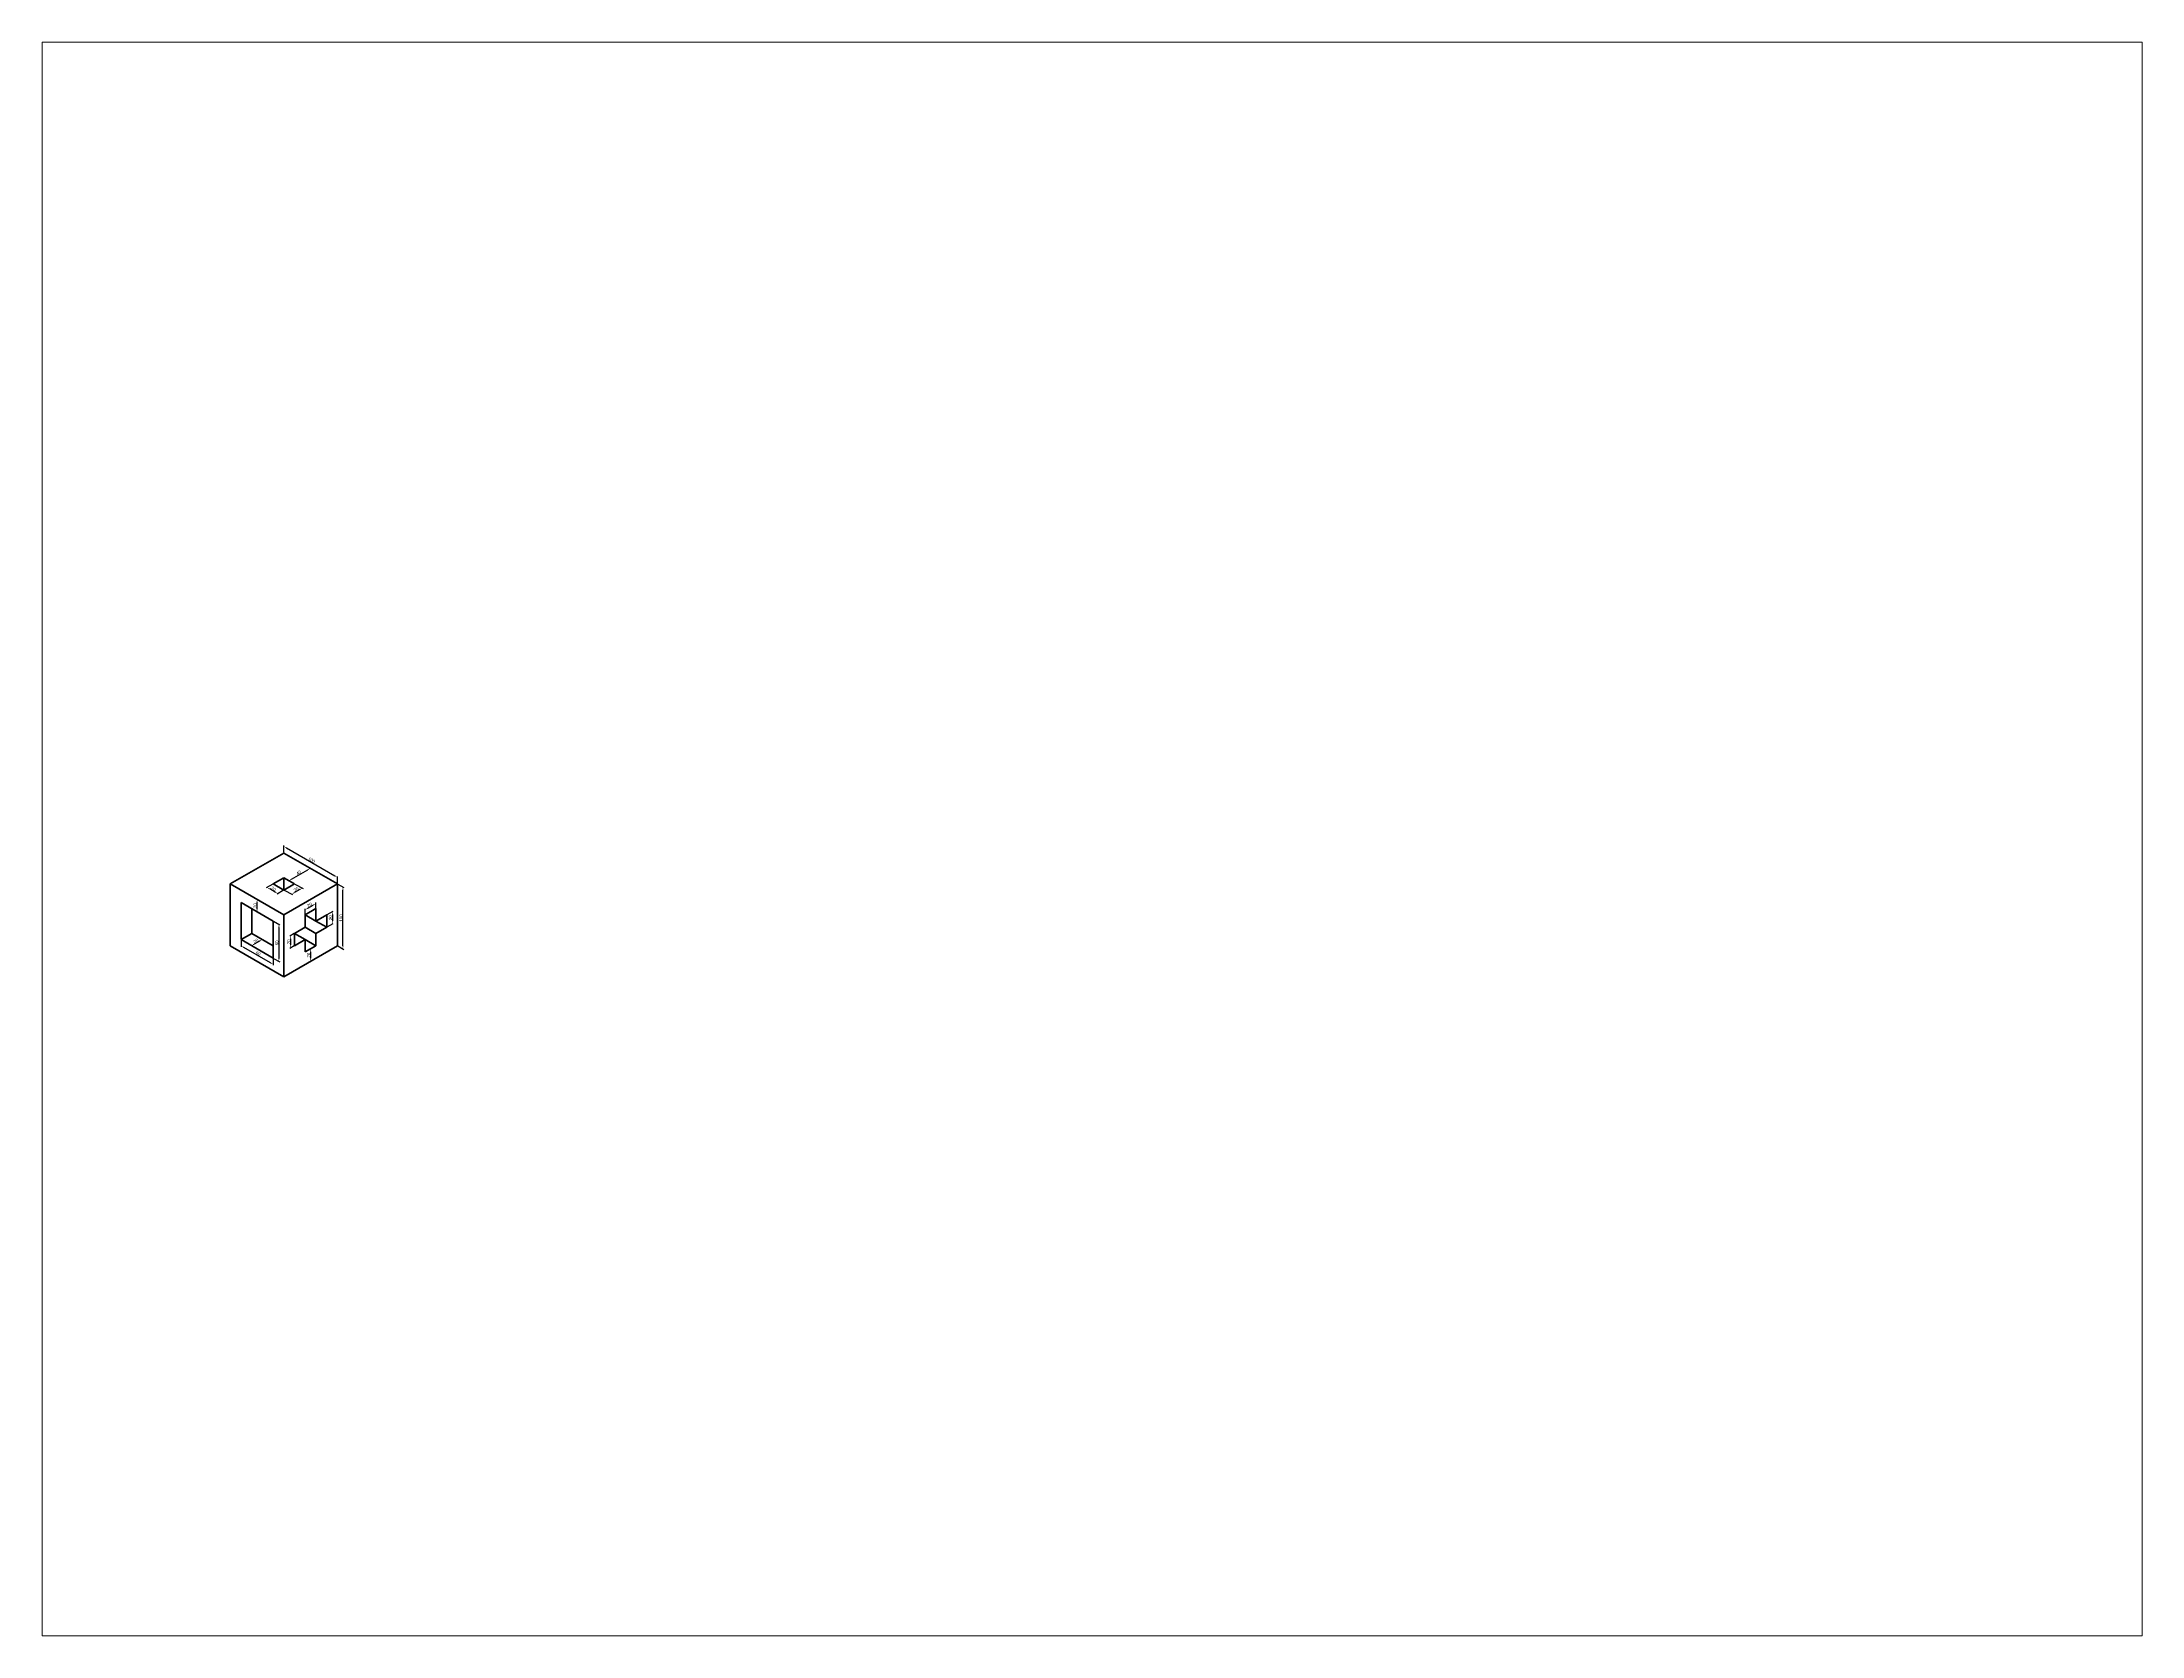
# Paper-space layout 'Layout2' of a CAD drawing. Header units: millimetres. Extents: x 26 to 231, y 20 to 176.
# The model-space entities are those that its viewports show. They can reach past a viewport. Long polylines and large blocks are cut down to what shows.
import ezdxf

# ---------------------------------------------------------------- set-up
doc = ezdxf.new("R2010")
doc.units = ezdxf.units.MM
doc.layers.add('Dimensions', color=94, linetype='Continuous')
doc.layers.add('Figura', color=7, linetype='Continuous', lineweight=100)
doc.styles.get("Standard").update_dxf_attribs({"font": 'arial.ttf'})
doc.dimstyles.new('ISO-25', dxfattribs={"dimtxt": 2.5, "dimasz": 2.5, "dimexe": 1.25, "dimexo": 0.625, "dimtad": 1, "dimtxsty": 'Standard', "dimcen": 2.5, "dimadec": 0, "dimazin": 0, "dimtfac": 1, "dimtmove": 0, "dimatfit": 3, "dimfxl": 1, "dimarcsym": 0})

# ---------------------------------------------------------------- blocks, each defined once
blk = doc.blocks.new('*D11')
at = {"layer": 'Defpoints', "color": 0, "transparency": 16777216}
for p in [(381.1, 348.7), (467.7, 309.5), (467.7, 298.7)]:
    blk.add_point(p, dxfattribs=at)
at = {"layer": 'Dimensions', "color": 0, "lineweight": -2, "transparency": 16777216}
for p, q in [((381.1, 349.5), (381.1, 360.9)), ((385.4, 357), (463.4, 312)), ((467.7, 299.5), (467.7, 310.9))]:
    blk.add_line(p, q, dxfattribs=at)
at = {"layer": 'Dimensions', "color": 0, "transparency": 16777216}
for points in [[(385.8, 357.7), (385, 356.3), (381.1, 359.5)], [(463.8, 312.7), (462.9, 311.3), (467.7, 309.5)]]:
    blk.add_solid(points, dxfattribs=at)
at = {"layer": 'Dimensions', "color": 0, "transparency": 16777216, "insert": (426, 337.3), "char_height": 5, "attachment_point": 5, "rotation": 330}
blk.add_mtext('100', dxfattribs=at)
blk = doc.blocks.new('*D12')
at = {"layer": 'Defpoints', "color": 0, "transparency": 16777216}
for p in [(467.7, 298.7), (476.6, 293.6), (467.7, 198.7)]:
    blk.add_point(p, dxfattribs=at)
at = {"layer": 'Dimensions', "color": 0, "lineweight": -2, "transparency": 16777216}
for p, q in [((468.3, 298.4), (477.9, 292.8)), ((476.6, 198.6), (476.6, 288.6)), ((468.3, 198.4), (477.9, 192.8))]:
    blk.add_line(p, q, dxfattribs=at)
at = {"layer": 'Dimensions', "color": 0, "transparency": 16777216}
for points in [[(475.8, 288.6), (477.5, 288.6), (476.6, 293.6)], [(475.8, 198.6), (477.5, 198.6), (476.6, 193.6)]]:
    blk.add_solid(points, dxfattribs=at)
at = {"layer": 'Dimensions', "color": 0, "transparency": 16777216, "insert": (473.5, 243.6), "char_height": 5, "attachment_point": 5, "rotation": 90}
blk.add_mtext('100', dxfattribs=at)
blk = doc.blocks.new('*D13')
at = {"layer": 'Defpoints', "color": 0, "transparency": 16777216}
for p in [(415.7, 248.7), (433, 267), (433, 258.7)]:
    blk.add_point(p, dxfattribs=at)
at = {"layer": 'Dimensions', "color": 0, "lineweight": -2, "transparency": 16777216}
for p, q in [((415.7, 249.5), (415.7, 258.5)), ((420.1, 259.5), (428.7, 264.5)), ((433, 259.5), (433, 268.5))]:
    blk.add_line(p, q, dxfattribs=at)
at = {"layer": 'Dimensions', "color": 0, "transparency": 16777216}
for points in [[(419.6, 260.2), (420.5, 258.8), (415.7, 257)], [(428.3, 265.2), (429.1, 263.8), (433, 267)]]:
    blk.add_solid(points, dxfattribs=at)
at = {"layer": 'Dimensions', "color": 0, "transparency": 16777216, "insert": (422.8, 264.8), "char_height": 5, "attachment_point": 5, "rotation": 30}
blk.add_mtext('20', dxfattribs=at)
blk = doc.blocks.new('*D14')
at = {"layer": 'Defpoints', "color": 0, "transparency": 16777216}
for p in [(450.4, 248.7), (450.4, 228.7), (459.6, 234.1)]:
    blk.add_point(p, dxfattribs=at)
at = {"layer": 'Dimensions', "color": 0, "lineweight": -2, "transparency": 16777216}
for p, q in [((451, 249.1), (460.8, 254.8)), ((459.6, 249.1), (459.6, 239.1)), ((451, 229.1), (460.8, 234.8))]:
    blk.add_line(p, q, dxfattribs=at)
at = {"layer": 'Dimensions', "color": 0, "transparency": 16777216}
for points in [[(458.7, 249.1), (460.4, 249.1), (459.6, 254.1)], [(458.7, 239.1), (460.4, 239.1), (459.6, 234.1)]]:
    blk.add_solid(points, dxfattribs=at)
at = {"layer": 'Dimensions', "color": 0, "transparency": 16777216, "insert": (456.4, 244.1), "char_height": 5, "attachment_point": 5, "rotation": 90}
blk.add_mtext('20', dxfattribs=at)
blk = doc.blocks.new('*D16')
at = {"layer": 'Defpoints', "color": 0, "transparency": 16777216}
for p in [(392.1, 215.1), (398.4, 218.7), (398.4, 198.7)]:
    blk.add_point(p, dxfattribs=at)
at = {"layer": 'Dimensions', "color": 0, "lineweight": -2, "transparency": 16777216}
for p, q in [((397.8, 218.4), (390.8, 214.4)), ((392.1, 200.1), (392.1, 210.1)), ((397.8, 198.4), (390.8, 194.4))]:
    blk.add_line(p, q, dxfattribs=at)
at = {"layer": 'Dimensions', "color": 0, "transparency": 16777216}
for points in [[(391.3, 210.1), (392.9, 210.1), (392.1, 215.1)], [(391.3, 200.1), (392.9, 200.1), (392.1, 195.1)]]:
    blk.add_solid(points, dxfattribs=at)
at = {"layer": 'Dimensions', "color": 0, "transparency": 16777216, "insert": (388.9, 205.1), "char_height": 5, "attachment_point": 5, "rotation": 90}
blk.add_mtext('20', dxfattribs=at)
blk = doc.blocks.new('*D17')
at = {"layer": 'Defpoints', "color": 0, "transparency": 16777216}
for p in [(381.1, 288.7), (393.9, 282.2), (398.4, 298.7)]:
    blk.add_point(p, dxfattribs=at)
at = {"layer": 'Dimensions', "color": 0, "lineweight": -2, "transparency": 16777216}
for p, q in [((381.7, 288.4), (395.2, 281.5)), ((406.8, 289.7), (398.2, 284.7)), ((399.1, 298.4), (412.5, 291.5))]:
    blk.add_line(p, q, dxfattribs=at)
at = {"layer": 'Dimensions', "color": 0, "transparency": 16777216}
for points in [[(397.8, 285.4), (398.6, 284), (393.9, 282.2)], [(406.4, 290.4), (407.3, 289), (411.2, 292.2)]]:
    blk.add_solid(points, dxfattribs=at)
at = {"layer": 'Dimensions', "color": 0, "transparency": 16777216, "insert": (400.9, 290), "char_height": 5, "attachment_point": 5, "rotation": 30}
blk.add_mtext('20', dxfattribs=at)
blk = doc.blocks.new('*D18')
at = {"layer": 'Defpoints', "color": 0, "transparency": 16777216}
for p in [(353.9, 293.1), (363.8, 298.7), (381.1, 288.7)]:
    blk.add_point(p, dxfattribs=at)
at = {"layer": 'Dimensions', "color": 0, "lineweight": -2, "transparency": 16777216}
for p, q in [((363.1, 298.4), (352.7, 292.3)), ((366.9, 285.6), (358.3, 290.6)), ((380.5, 288.4), (370, 282.3))]:
    blk.add_line(p, q, dxfattribs=at)
at = {"layer": 'Dimensions', "color": 0, "transparency": 16777216}
for points in [[(358.7, 291.3), (357.9, 289.8), (353.9, 293.1)], [(367.3, 286.3), (366.5, 284.8), (371.3, 283.1)]]:
    blk.add_solid(points, dxfattribs=at)
at = {"layer": 'Dimensions', "color": 0, "transparency": 16777216, "insert": (364.2, 290.8), "char_height": 5, "attachment_point": 5, "rotation": 330}
blk.add_mtext('20', dxfattribs=at)
blk = doc.blocks.new('*D19')
at = {"layer": 'Defpoints', "color": 0, "transparency": 16777216}
for p in [(363.8, 238.7), (363.8, 178.7), (373, 173.4)]:
    blk.add_point(p, dxfattribs=at)
at = {"layer": 'Dimensions', "color": 0, "lineweight": -2, "transparency": 16777216}
for p, q in [((364.4, 238.4), (374.3, 232.7)), ((373, 228.4), (373, 178.4)), ((364.4, 178.4), (374.3, 172.7))]:
    blk.add_line(p, q, dxfattribs=at)
at = {"layer": 'Dimensions', "color": 0, "transparency": 16777216}
for points in [[(372.2, 228.4), (373.9, 228.4), (373, 233.4)], [(372.2, 178.4), (373.9, 178.4), (373, 173.4)]]:
    blk.add_solid(points, dxfattribs=at)
at = {"layer": 'Dimensions', "color": 0, "transparency": 16777216, "insert": (369.9, 203.4), "char_height": 5, "attachment_point": 5, "rotation": 90}
blk.add_mtext('60', dxfattribs=at)
blk = doc.blocks.new('*D20')
at = {"layer": 'Defpoints', "color": 0, "transparency": 16777216}
for p in [(311.8, 208.7), (311.8, 198.6), (363.8, 178.7)]:
    blk.add_point(p, dxfattribs=at)
at = {"layer": 'Dimensions', "color": 0, "lineweight": -2, "transparency": 16777216}
for p, q in [((311.8, 208), (311.8, 197.2)), ((359.4, 171.1), (316.1, 196.1)), ((363.8, 178), (363.8, 167.2))]:
    blk.add_line(p, q, dxfattribs=at)
at = {"layer": 'Dimensions', "color": 0, "transparency": 16777216}
for points in [[(316.5, 196.9), (315.7, 195.4), (311.8, 198.6)], [(359.9, 171.9), (359, 170.4), (363.8, 168.6)]]:
    blk.add_solid(points, dxfattribs=at)
at = {"layer": 'Dimensions', "color": 0, "transparency": 16777216, "insert": (339.4, 186.4), "char_height": 5, "attachment_point": 5, "rotation": 330}
blk.add_mtext('60', dxfattribs=at)
blk = doc.blocks.new('*D22')
at = {"layer": 'Defpoints', "color": 0, "transparency": 16777216}
for p in [(337.8, 273.7), (337.8, 273.7), (337.8, 253.7)]:
    blk.add_point(p, dxfattribs=at)
at = {"layer": 'Dimensions', "color": 0, "lineweight": -2, "transparency": 16777216}
for p, q in [((337.2, 274.1), (336.5, 274.5)), ((337.2, 254.1), (336.5, 254.5)), ((337.8, 258.7), (337.8, 268.7))]:
    blk.add_line(p, q, dxfattribs=at)
at = {"layer": 'Dimensions', "color": 0, "transparency": 16777216}
for points in [[(336.9, 268.7), (338.6, 268.7), (337.8, 273.7)], [(336.9, 258.7), (338.6, 258.7), (337.8, 253.7)]]:
    blk.add_solid(points, dxfattribs=at)
at = {"layer": 'Dimensions', "color": 0, "transparency": 16777216, "insert": (334.6, 263.7), "char_height": 5, "attachment_point": 5, "rotation": 90}
blk.add_mtext('20', dxfattribs=at)
blk = doc.blocks.new('*D23')
at = {"layer": 'Defpoints', "color": 0, "transparency": 16777216}
for p in [(424.4, 193.7), (424.4, 173.7), (424.4, 173.7)]:
    blk.add_point(p, dxfattribs=at)
at = {"layer": 'Dimensions', "color": 0, "lineweight": -2, "transparency": 16777216}
for p, q in [((423.8, 193.4), (423.1, 193)), ((423.8, 173.4), (423.1, 173)), ((424.4, 188.7), (424.4, 178.7))]:
    blk.add_line(p, q, dxfattribs=at)
at = {"layer": 'Dimensions', "color": 0, "transparency": 16777216}
for points in [[(423.6, 188.7), (425.2, 188.7), (424.4, 193.7)], [(423.6, 178.7), (425.2, 178.7), (424.4, 173.7)]]:
    blk.add_solid(points, dxfattribs=at)
at = {"layer": 'Dimensions', "color": 0, "transparency": 16777216, "insert": (421.2, 183.7), "char_height": 5, "attachment_point": 5, "rotation": 90}
blk.add_mtext('20', dxfattribs=at)
blk = doc.blocks.new('*D24')
at = {"layer": 'Defpoints', "color": 0, "transparency": 16777216}
for p in [(423.9, 324), (424.4, 323.7), (389.7, 303.7), (311.8, 208.7), (329.1, 218.7), (328.9, 198.9)]:
    blk.add_point(p, dxfattribs=at)
at = {"layer": 'Dimensions', "color": 0, "lineweight": -2, "transparency": 16777216}
for p, q in [((393.6, 306.5), (419.6, 321.5)), ((423.8, 324.1), (422.6, 324.8)), ((389.1, 304.1), (388, 304.8)), ((312.4, 208.4), (330.1, 198.1)), ((329.7, 218.4), (347.5, 208.1)), ((341.9, 206.4), (333.2, 201.4))]:
    blk.add_line(p, q, dxfattribs=at)
at = {"layer": 'Dimensions', "color": 0, "transparency": 16777216}
for points in [[(393.2, 307.3), (394, 305.8), (389.2, 304)], [(419.1, 322.3), (420, 320.8), (423.9, 324)], [(341.5, 207.1), (342.3, 205.6), (346.2, 208.9)], [(332.8, 202.1), (333.6, 200.6), (328.9, 198.9)]]:
    blk.add_solid(points, dxfattribs=at)
at = {"layer": 'Dimensions', "color": 0, "transparency": 16777216, "char_height": 5, "attachment_point": 5, "rotation": 30}
for s, insert in [('40', (405, 316.8)), ('20', (336, 206.6))]:
    blk.add_mtext(s, dxfattribs=dict(at, insert=insert))

msp = doc.modelspace()

# ---------------------------------------------------------------- linework, layer by layer
at = {"layer": 'Figura'}
for p, q in [((294.482, 298.74), (381.084, 348.74)), ((381.084, 348.74), (467.687, 298.74)), ((363.764, 298.74), (381.084, 308.74)), ((381.084, 308.74), (398.405, 298.74)), ((381.084, 308.74), (381.084, 288.74)), ((294.482, 198.74), (294.482, 298.74)), ((294.482, 298.74), (381.084, 248.74)), ((381.084, 288.74), (363.764, 298.74)), ((467.687, 298.74), (381.084, 248.74)), ((398.405, 298.74), (381.084, 288.74)), ((467.687, 198.74), (467.687, 298.74)), ((311.802, 268.74), (363.764, 238.74)), ((311.802, 208.74), (311.802, 268.74)), ((329.123, 218.74), (329.123, 258.74)), ((363.764, 238.74), (363.764, 178.74)), ((381.084, 248.74), (381.084, 148.74)), ((415.725, 248.74), (433.046, 258.74)), ((415.725, 238.74), (415.725, 248.74)), ((433.046, 238.74), (415.725, 248.74)), ((415.725, 238.74), (415.725, 228.74)), ((433.046, 258.74), (433.046, 248.74)), ((433.046, 248.74), (433.046, 238.74)), ((433.046, 238.74), (450.366, 248.74)), ((450.366, 228.74), (433.046, 238.74)), ((450.366, 248.74), (450.366, 228.74)), ((311.802, 208.74), (329.123, 218.74)), ((363.764, 178.74), (311.802, 208.74)), ((329.123, 218.74), (363.764, 198.74)), ((415.725, 228.74), (398.405, 218.74)), ((398.405, 198.74), (398.405, 218.74)), ((415.725, 208.74), (398.405, 218.74)), ((415.725, 208.74), (398.405, 198.74)), ((433.046, 218.74), (415.725, 228.74)), ((415.725, 198.74), (415.725, 208.74)), ((433.046, 198.74), (415.725, 208.74)), ((433.046, 218.74), (450.366, 228.74)), ((433.046, 208.74), (433.046, 218.74)), ((433.046, 208.74), (433.046, 198.74)), ((381.084, 148.74), (294.482, 198.74)), ((381.084, 148.74), (467.687, 198.74)), ((415.725, 188.74), (415.725, 198.74)), ((415.725, 188.74), (433.046, 198.74))]:
    msp.add_line(p, q, dxfattribs=at)

# ---------------------------------------------------------------- dimensions: what is measured, and where the dimension line sits
at = {"layer": 'Dimensions'}
for p1, p2, distance, picture, middle in [((381.084, 348.74), (467.687, 298.74), 9.319, '*D11', (425.975, 337.253)), ((389.745, 303.74), (424.386, 323.74), 0.5, '*D24', (404.977, 316.781)), ((329.123, 218.74), (311.802, 208.74), 17.093, '*D24', (335.967, 206.624)), ((381.084, 288.74), (363.764, 298.74), 9.824, '*D18', (364.189, 290.82)), ((398.405, 298.74), (381.084, 288.74), 12.046, '*D17', (400.928, 289.957)), ((415.725, 248.74), (433.046, 258.74), 7.167, '*D13', (422.797, 264.767)), ((363.764, 178.74), (311.802, 208.74), 8.757, '*D20', (339.372, 186.38))]:
    dim = msp.add_aligned_dim(p1=p1, p2=p2, distance=distance, dimstyle='ISO-25', override={"dimtxt": 5, "dimasz": 5}, dxfattribs=at)
    dim.commit()
    dim.dimension.update_dxf_attribs({"geometry": picture, "text_midpoint": middle})
for base, p1, p2, picture, middle in [((337.783, 273.74), (337.783, 253.74), (337.783, 273.74), '*D22', (337.783, 263.74)), ((424.386, 173.74), (424.386, 193.74), (424.386, 173.74), '*D23', (424.386, 183.74))]:
    dim = msp.add_linear_dim(base=base, p1=p1, p2=p2, angle=90, dimstyle='ISO-25', override={"dimtxt": 5, "dimasz": 5}, dxfattribs=at)
    dim.commit()
    dim.dimension.update_dxf_attribs({"geometry": picture, "text_midpoint": middle, "dimtype": 160})
for base, p1, p2, picture, middle in [((476.644, 293.568), (467.687, 198.74), (467.687, 298.74), '*D12', (473.467, 243.568)), ((373.039, 173.385), (363.764, 238.74), (363.764, 178.74), '*D19', (369.861, 203.385)), ((459.575, 234.057), (450.366, 248.74), (450.366, 228.74), '*D14', (456.397, 244.057)), ((392.093, 215.096), (398.405, 198.74), (398.405, 218.74), '*D16', (388.915, 205.096))]:
    dim = msp.add_linear_dim(base=base, p1=p1, p2=p2, angle=90, dimstyle='ISO-25', override={"dimtxt": 5, "dimasz": 5}, dxfattribs=at)
    dim.commit()
    dim.dimension.update_dxf_attribs({"geometry": picture, "text_midpoint": middle})

psp = doc.layouts.new('Layout2')

# ---------------------------------------------------------------- viewports
at = {"layer": '0'}
psp.add_viewport(center=(128.5, 97.5), size=(205.6, 156), view_center_point=(1688.534, 371.405), view_height=2577.86527, dxfattribs=at)

doc.saveas('drawing.dxf')
